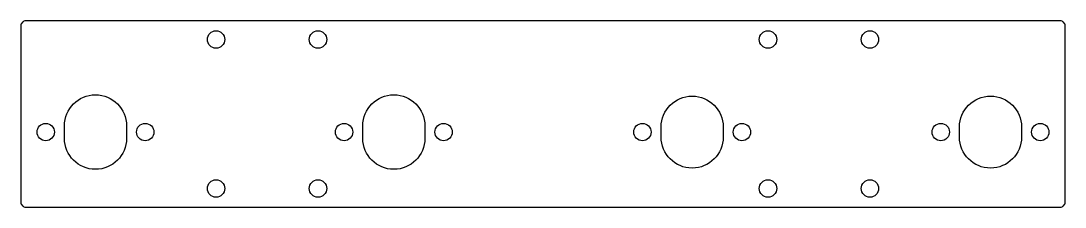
# Model space of a CAD drawing. Header units: millimetres. Extents: x -1 to 209, y -31 to 7.
import ezdxf

# ---------------------------------------------------------------- set-up
doc = ezdxf.new("R2010")
doc.units = ezdxf.units.MM

msp = doc.modelspace()

# ---------------------------------------------------------------- linework, layer by layer
for points in [[(0, -31), (208, -31, 0.4142136), (209, -30), (209, 5.5, 0.4142136), (208, 6.5), (0, 6.5, 0.4142136), (-1, 5.5), (-1, -30, 0.4142136)], [(7.75, -17.139), (7.75, -14.639, -1), (20.25, -14.639), (20.25, -17.139, -1)], [(67.75, -17.139), (67.75, -14.639, -1), (80.25, -14.639), (80.25, -17.139, -1)], [(127.75, -16.889), (127.75, -14.889, -1), (140.25, -14.889), (140.25, -16.889, -1)], [(187.75, -16.889), (187.75, -14.889, -1), (200.25, -14.889), (200.25, -16.889, -1)]]:
    msp.add_lwpolyline(points, format="xyb", close=True)
for centre in [(38.25, 2.75), (58.75, 2.75), (149.25, 2.75), (169.75, 2.75), (4, -15.889), (24, -15.889), (64, -15.889), (84, -15.889), (124, -15.889), (144, -15.889), (184, -15.889), (204, -15.889), (38.25, -27.25), (58.75, -27.25), (149.25, -27.25), (169.75, -27.25)]:
    msp.add_circle(centre, 1.75)

doc.saveas('drawing.dxf')
